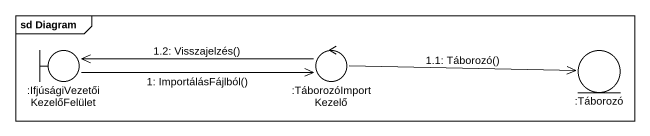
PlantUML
@startuml
mainframe sd Diagram
boundary ":IfjúságiVezetőiKezelőFelület" as IfjúságiVezetőiKezelőFelület
control ":TáborozóImportKezelő" as TáborozóImportKezelő
entity ":Táborozó" as Táborozó
IfjúságiVezetőiKezelőFelület -right-> TáborozóImportKezelő : 1: ImportálásFájlból()
TáborozóImportKezelő -right-> Táborozó : 1.1: Táborozó()
TáborozóImportKezelő -left-> IfjúságiVezetőiKezelőFelület : 1.2: Visszajelzés()
@enduml
